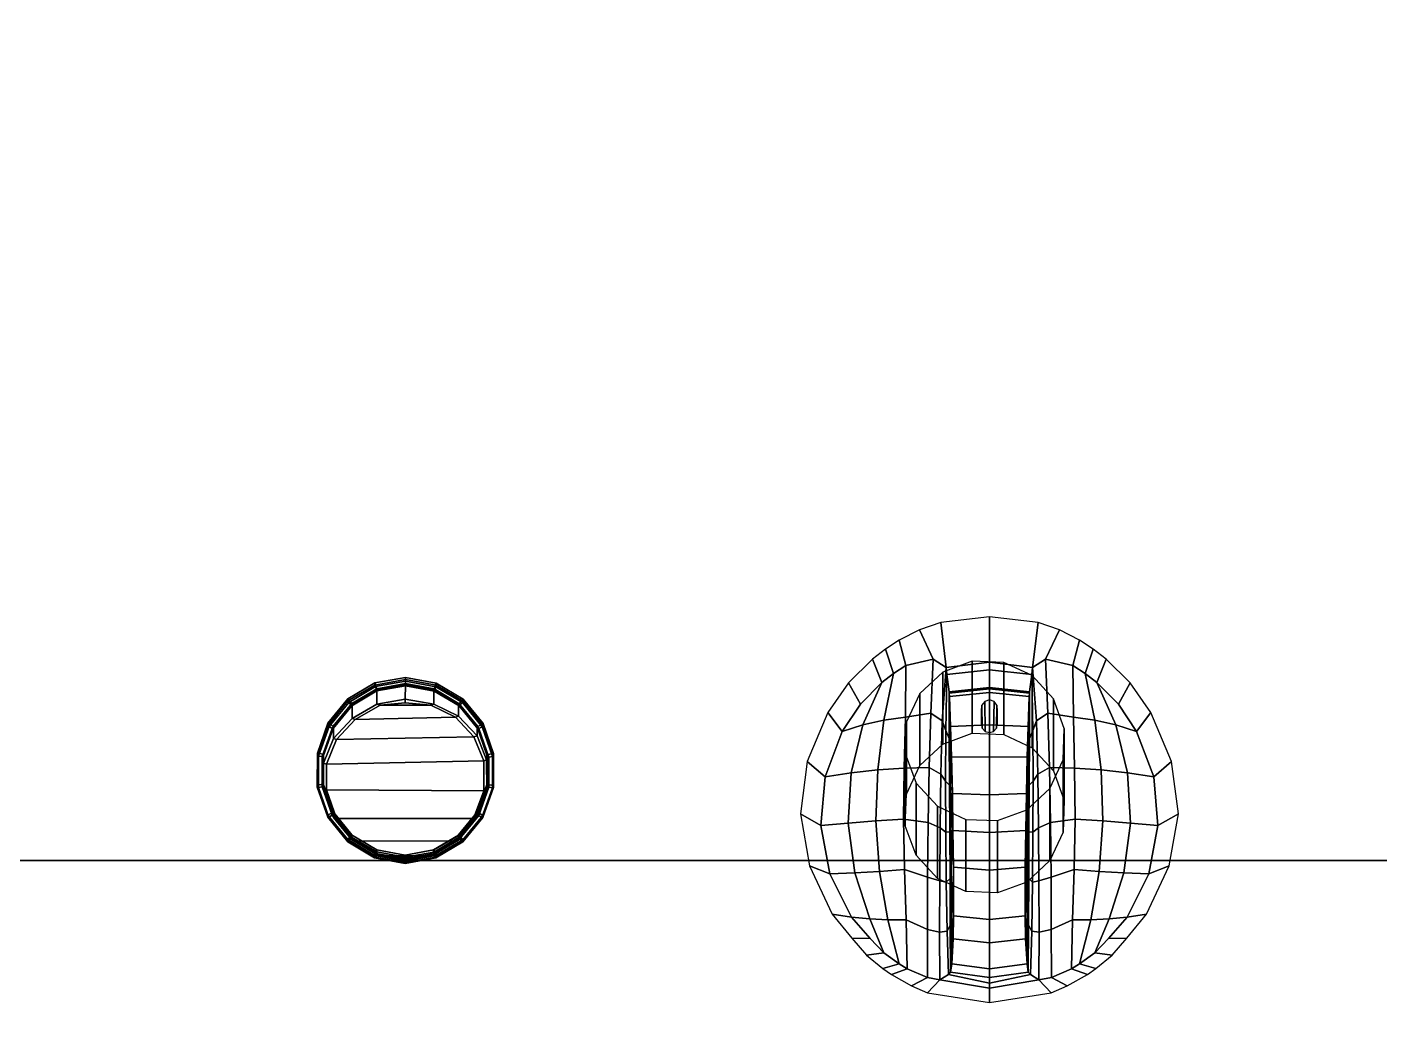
# Model space of a CAD drawing. Extents: x 126968 to 132038, y -1805 to 3860.
# Drawn here: x 127737.3 to 127750.63, y -166.05 to -156.27 of the extents above; entities that cross this region are included whole.
import ezdxf

# ---------------------------------------------------------------- set-up
doc = ezdxf.new("R2010")
doc.units = 0
doc.header["$MEASUREMENT"] = 0
doc.layers.get('0').update_dxf_attribs({"linetype": 'CONTINUOUS'})

msp = doc.modelspace()

# ---------------------------------------------------------------- meshes
mesh = msp.add_polyface()
corners = [(127760, -167.68, 1.328), (127760.828, -167.611, 1.345), (127761.67, -167.389, 1.402), (127762.457, -167.006, 1.499), (127763.119, -166.482, 1.632), (127763.602, -165.858, 1.79), (127763.883, -165.192, 1.959), (127763.971, -164.537, 2.125), (127760, -167.68, 0.53), (127760.828, -167.611, 0.548), (127761.67, -167.389, 0.604), (127762.457, -167.006, 0.701), (127763.119, -166.482, 0.834), (127763.602, -165.858, 0.992), (127763.883, -165.192, 1.162), (127763.971, -164.537, 1.328), (127763.971, -108.495, 3.621), (127763.883, -107.84, 3.621), (127763.602, -107.173, 3.621), (127763.119, -106.55, 3.621), (127762.457, -106.026, 3.621), (127761.67, -105.643, 3.621), (127760.828, -105.421, 3.621), (127760, -105.352, 3.621), (127763.971, -108.495, 2.823), (127763.883, -107.84, 2.823), (127763.602, -107.173, 2.823), (127763.119, -106.55, 2.823), (127762.457, -106.026, 2.823), (127761.67, -105.643, 2.823), (127760.828, -105.421, 2.823), (127760, -105.352, 2.823), (127695.41, -105.352, 3.621), (127694.582, -105.421, 3.621), (127693.74, -105.643, 3.621), (127692.953, -106.026, 3.621), (127692.291, -106.55, 3.621), (127691.808, -107.173, 3.621), (127691.527, -107.84, 3.621), (127691.44, -108.495, 3.621), (127695.41, -105.352, 2.823), (127694.582, -105.421, 2.823), (127693.74, -105.643, 2.823), (127692.953, -106.026, 2.823), (127692.291, -106.55, 2.823), (127691.808, -107.173, 2.823), (127691.527, -107.84, 2.823), (127691.44, -108.495, 2.823), (127691.44, -164.537, 1.328), (127691.527, -165.192, 1.162), (127691.808, -165.858, 0.992), (127692.291, -166.482, 0.834), (127692.953, -167.006, 0.701), (127693.74, -167.389, 0.604), (127694.582, -167.611, 0.548), (127695.41, -167.68, 0.53), (127691.44, -164.537, 2.125), (127691.527, -165.192, 1.959), (127691.808, -165.858, 1.79), (127692.291, -166.482, 1.632), (127692.953, -167.006, 1.499), (127693.74, -167.389, 1.402), (127694.582, -167.611, 1.345), (127695.41, -167.68, 1.328), (127763.971, -164.537, 2.125), (127763.971, -159.421, 2.859), (127763.971, -152.615, 3.399), (127763.971, -144.12, 3.745), (127763.971, -133.935, 3.898), (127763.971, -122.06, 3.856), (127763.971, -108.495, 3.621), (127763.971, -164.537, 1.328), (127763.971, -159.421, 2.062), (127763.971, -152.615, 2.602), (127763.971, -144.12, 2.948), (127763.971, -133.935, 3.1), (127763.971, -122.06, 3.059), (127763.971, -108.495, 2.823), (127691.44, -164.537, 2.125), (127691.44, -159.421, 2.859), (127691.44, -152.615, 3.399), (127691.44, -144.12, 3.745), (127691.44, -133.935, 3.898), (127691.44, -122.06, 3.856), (127691.44, -108.495, 3.621), (127691.44, -164.537, 1.328), (127691.44, -159.421, 2.062), (127691.44, -152.615, 2.602), (127691.44, -144.12, 2.948), (127691.44, -133.935, 3.1), (127691.44, -122.06, 3.059), (127691.44, -108.495, 2.823), (127695.41, -167.68, 1.328), (127760, -167.68, 1.328), (127695.41, -167.68, 0.53), (127760, -167.68, 0.53), (127760, -105.352, 3.621), (127695.41, -105.352, 3.621), (127760, -105.352, 2.823), (127695.41, -105.352, 2.823)]
mesh.append_faces([[corners[k] for k in face] for face in [(0, 8, 9, 1), (1, 9, 10, 2), (2, 10, 11, 3), (3, 11, 12, 4), (4, 12, 13, 5), (5, 13, 14, 6), (6, 14, 15, 7), (16, 24, 25, 17), (17, 25, 26, 18), (18, 26, 27, 19), (19, 27, 28, 20), (20, 28, 29, 21), (21, 29, 30, 22), (22, 30, 31, 23), (32, 40, 41, 33), (33, 41, 42, 34), (34, 42, 43, 35), (35, 43, 44, 36), (36, 44, 45, 37), (37, 45, 46, 38), (38, 46, 47, 39), (48, 49, 57, 56), (49, 50, 58, 57), (50, 51, 59, 58), (51, 52, 60, 59), (52, 53, 61, 60), (53, 54, 62, 61), (54, 55, 63, 62), (64, 71, 72, 65), (65, 72, 73, 66), (66, 73, 74, 67), (67, 74, 75, 68), (68, 75, 76, 69), (69, 76, 77, 70), (78, 79, 86, 85), (79, 80, 87, 86), (80, 81, 88, 87), (81, 82, 89, 88), (82, 83, 90, 89), (83, 84, 91, 90), (92, 94, 95, 93), (96, 98, 99, 97)]])
mesh = msp.add_polyface()
corners = [(127760, -167.67, 1.328), (127760.826, -167.601, 1.345), (127761.665, -167.379, 1.402), (127762.449, -166.998, 1.499), (127763.109, -166.475, 1.632), (127763.591, -165.854, 1.79), (127763.871, -165.19, 1.959), (127763.958, -164.537, 2.125), (127760, -167.67, 0.53), (127760.826, -167.601, 0.548), (127761.665, -167.379, 0.604), (127762.449, -166.998, 0.701), (127763.109, -166.475, 0.834), (127763.591, -165.854, 0.992), (127763.871, -165.19, 1.162), (127763.958, -164.537, 1.328), (127763.958, -108.495, 3.621), (127763.871, -107.842, 3.621), (127763.591, -107.178, 3.621), (127763.109, -106.556, 3.621), (127762.449, -106.034, 3.621), (127761.665, -105.652, 3.621), (127760.826, -105.431, 3.621), (127760, -105.362, 3.621), (127763.958, -108.495, 2.823), (127763.871, -107.842, 2.823), (127763.591, -107.178, 2.823), (127763.109, -106.556, 2.823), (127762.449, -106.034, 2.823), (127761.665, -105.652, 2.823), (127760.826, -105.431, 2.823), (127760, -105.362, 2.823), (127695.41, -105.362, 3.621), (127694.585, -105.431, 3.621), (127693.746, -105.652, 3.621), (127692.961, -106.034, 3.621), (127692.301, -106.556, 3.621), (127691.819, -107.178, 3.621), (127691.539, -107.842, 3.621), (127691.452, -108.495, 3.621), (127695.41, -105.362, 2.823), (127694.585, -105.431, 2.823), (127693.746, -105.652, 2.823), (127692.961, -106.034, 2.823), (127692.301, -106.556, 2.823), (127691.819, -107.178, 2.823), (127691.539, -107.842, 2.823), (127691.452, -108.495, 2.823), (127691.452, -164.537, 1.328), (127691.539, -165.19, 1.162), (127691.819, -165.854, 0.992), (127692.301, -166.475, 0.834), (127692.961, -166.998, 0.701), (127693.746, -167.379, 0.604), (127694.585, -167.601, 0.548), (127695.41, -167.67, 0.53), (127691.452, -164.537, 2.125), (127691.539, -165.19, 1.959), (127691.819, -165.854, 1.79), (127692.301, -166.475, 1.632), (127692.961, -166.998, 1.499), (127693.746, -167.379, 1.402), (127694.585, -167.601, 1.345), (127695.41, -167.67, 1.328), (127763.958, -164.537, 2.125), (127763.958, -159.421, 2.859), (127763.958, -152.615, 3.399), (127763.958, -144.12, 3.745), (127763.958, -133.935, 3.898), (127763.958, -122.06, 3.856), (127763.958, -108.495, 3.621), (127763.958, -164.537, 1.328), (127763.958, -159.421, 2.062), (127763.958, -152.615, 2.602), (127763.958, -144.12, 2.948), (127763.958, -133.935, 3.1), (127763.958, -122.06, 3.059), (127763.958, -108.495, 2.823), (127691.452, -164.537, 2.125), (127691.452, -159.421, 2.859), (127691.452, -152.615, 3.399), (127691.452, -144.12, 3.745), (127691.452, -133.935, 3.898), (127691.452, -122.06, 3.856), (127691.452, -108.495, 3.621), (127691.452, -164.537, 1.328), (127691.452, -159.421, 2.062), (127691.452, -152.615, 2.602), (127691.452, -144.12, 2.948), (127691.452, -133.935, 3.1), (127691.452, -122.06, 3.059), (127691.452, -108.495, 2.823), (127695.41, -167.67, 1.328), (127760, -167.67, 1.328), (127695.41, -167.67, 0.53), (127760, -167.67, 0.53), (127760, -105.362, 3.621), (127695.41, -105.362, 3.621), (127760, -105.362, 2.823), (127695.41, -105.362, 2.823)]
mesh.append_faces([[corners[k] for k in face] for face in [(0, 8, 9, 1), (1, 9, 10, 2), (2, 10, 11, 3), (3, 11, 12, 4), (4, 12, 13, 5), (5, 13, 14, 6), (6, 14, 15, 7), (16, 24, 25, 17), (17, 25, 26, 18), (18, 26, 27, 19), (19, 27, 28, 20), (20, 28, 29, 21), (21, 29, 30, 22), (22, 30, 31, 23), (32, 40, 41, 33), (33, 41, 42, 34), (34, 42, 43, 35), (35, 43, 44, 36), (36, 44, 45, 37), (37, 45, 46, 38), (38, 46, 47, 39), (48, 49, 57, 56), (49, 50, 58, 57), (50, 51, 59, 58), (51, 52, 60, 59), (52, 53, 61, 60), (53, 54, 62, 61), (54, 55, 63, 62), (64, 71, 72, 65), (65, 72, 73, 66), (66, 73, 74, 67), (67, 74, 75, 68), (68, 75, 76, 69), (69, 76, 77, 70), (78, 79, 86, 85), (79, 80, 87, 86), (80, 81, 88, 87), (81, 82, 89, 88), (82, 83, 90, 89), (83, 84, 91, 90), (92, 94, 95, 93), (96, 98, 99, 97)]])
mesh = msp.add_polyface()
corners = [(127746.862, -164.804, -1.143), (127746.552, -164.792, -1.138), (127747.152, -164.697, -1.103), (127746.271, -164.661, -1.09), (127747.38, -164.486, -1.024), (127746.061, -164.433, -1.004), (127747.51, -164.204, -0.918), (127745.954, -164.142, -0.895), (127746.862, -164.092, -2.976), (127746.552, -164.08, -2.972), (127747.152, -163.985, -2.936), (127747.522, -163.894, -0.802), (127746.271, -163.949, -2.923), (127745.966, -163.831, -0.779), (127747.38, -163.774, -2.857), (127746.061, -163.721, -2.838), (127747.415, -163.602, -0.693), (127746.096, -163.549, -0.673), (127747.51, -163.492, -2.752), (127747.205, -163.374, -0.607), (127745.954, -163.43, -2.728), (127746.324, -163.339, -0.594), (127746.924, -163.244, -0.559), (127746.614, -163.231, -0.554), (127747.522, -163.182, -2.636), (127745.966, -163.119, -2.612), (127747.415, -162.89, -2.526), (127746.096, -162.837, -2.507), (127747.205, -162.662, -2.441), (127746.324, -162.627, -2.428), (127746.924, -162.532, -2.392), (127746.614, -162.519, -2.387), (127745.817, -165.608, -1.581), (127745.972, -165.553, -0.934), (127745.893, -165.504, -0.921), (127745.732, -165.549, -1.562), (127745.76, -162.4, -0.547), (127745.837, -162.64, -0.171), (127745.959, -162.561, -0.15), (127745.895, -162.313, -0.519), (127745.632, -162.5, -0.579), (127745.723, -162.73, -0.194), (127745.837, -162.64, -0.171), (127745.76, -162.4, -0.547), (127745.632, -162.5, -0.579), (127745.395, -162.734, -0.657), (127745.511, -162.942, -0.25), (127745.723, -162.73, -0.194), (127744.986, -163.509, -0.904), (127745.163, -163.661, -0.438), (127745.333, -163.212, -0.321), (127745.192, -163.026, -0.749), (127744.92, -164.025, -1.07), (127745.122, -164.141, -0.564), (127745.163, -163.661, -0.438), (127744.986, -163.509, -0.904), (127745.009, -164.538, -1.236), (127745.211, -164.615, -0.688), (127745.122, -164.141, -0.564), (127744.92, -164.025, -1.07), (127745.234, -165.014, -1.389), (127745.424, -165.044, -0.801), (127745.211, -164.615, -0.688), (127745.009, -164.538, -1.236), (127745.424, -165.044, -0.801), (127745.234, -165.014, -1.389), (127745.427, -165.25, -1.468), (127745.607, -165.254, -0.861), (127745.744, -165.394, -0.892), (127745.573, -165.418, -1.519), (127745.732, -165.549, -1.562), (127745.893, -165.504, -0.921), (127746.173, -165.788, -1.639), (127746.296, -165.662, -0.794), (127746.172, -165.639, -0.903), (127746.015, -165.722, -1.617), (127746.015, -165.722, -1.617), (127746.172, -165.639, -0.903), (127745.972, -165.553, -0.934), (127745.817, -165.608, -1.581), (127746.783, -162.531, 0.185), (127746.357, -162.581, 0.157), (127746.365, -162.651, 0.256), (127746.783, -162.605, 0.289), (127746.783, -162.531, 0.185), (127746.783, -162.084, -0.446), (127746.303, -162.138, -0.463), (127746.357, -162.581, 0.157), (127746.783, -162.778, 0.534), (127746.783, -162.605, 0.289), (127746.365, -162.651, 0.256), (127746.386, -162.822, 0.496), (127746.399, -165.585, -0.207), (127746.379, -165.608, -0.547), (127746.783, -165.695, -0.545), (127746.783, -165.638, -0.204), (127745.895, -162.313, -0.519), (127745.959, -162.561, -0.15), (127746.23, -162.5, -0.027), (127746.093, -162.212, -0.487), (127746.357, -162.581, 0.157), (127746.303, -162.138, -0.463), (127746.093, -162.212, -0.487), (127746.23, -162.5, -0.027), (127746.174, -165.166, -0.672), (127745.962, -165.069, -0.755), (127745.972, -165.553, -0.934), (127746.172, -165.639, -0.903), (127746.293, -165.19, -0.53), (127746.174, -165.166, -0.672), (127746.172, -165.639, -0.903), (127746.296, -165.662, -0.794), (127746.366, -165.182, -0.326), (127746.293, -165.19, -0.53), (127746.296, -165.662, -0.794), (127746.379, -165.608, -0.547), (127746.174, -165.166, -0.672), (127746.174, -164.649, -0.496), (127745.946, -164.575, -0.607), (127745.962, -165.069, -0.755), (127746.294, -164.685, -0.337), (127746.174, -164.649, -0.496), (127746.174, -165.166, -0.672), (127746.293, -165.19, -0.53), (127746.366, -165.182, -0.326), (127746.358, -164.699, -0.157), (127746.294, -164.685, -0.337), (127746.293, -165.19, -0.53), (127746.179, -164.111, -0.352), (127745.937, -164.076, -0.473), (127745.946, -164.575, -0.607), (127746.174, -164.649, -0.496), (127746.298, -164.162, -0.188), (127746.179, -164.111, -0.352), (127746.174, -164.649, -0.496), (127746.294, -164.685, -0.337), (127746.358, -164.699, -0.157), (127746.353, -164.204, -0.02), (127746.298, -164.162, -0.188), (127746.294, -164.685, -0.337), (127746.179, -164.111, -0.352), (127746.19, -163.569, -0.224), (127745.944, -163.575, -0.347), (127745.937, -164.076, -0.473), (127746.304, -163.634, -0.062), (127746.19, -163.569, -0.224), (127746.179, -164.111, -0.352), (127746.298, -164.162, -0.188), (127746.35, -163.704, 0.101), (127746.304, -163.634, -0.062), (127746.298, -164.162, -0.188), (127746.353, -164.204, -0.02), (127746.207, -163.032, -0.116), (127745.955, -163.072, -0.237), (127745.944, -163.575, -0.347), (127746.19, -163.569, -0.224), (127746.318, -163.108, 0.047), (127746.207, -163.032, -0.116), (127746.19, -163.569, -0.224), (127746.304, -163.634, -0.062), (127746.354, -163.202, 0.213), (127746.318, -163.108, 0.047), (127746.304, -163.634, -0.062), (127746.35, -163.704, 0.101), (127746.23, -162.5, -0.027), (127745.959, -162.561, -0.15), (127745.955, -163.072, -0.237), (127746.207, -163.032, -0.116), (127746.357, -162.581, 0.157), (127746.23, -162.5, -0.027), (127746.207, -163.032, -0.116), (127746.318, -163.108, 0.047), (127746.365, -162.651, 0.256), (127746.357, -162.581, 0.157), (127746.318, -163.108, 0.047), (127746.354, -163.202, 0.213), (127746.412, -165.505, 0.039), (127746.426, -165.256, 0.343), (127746.411, -165.035, 0.18), (127746.431, -165.03, 0.472), (127746.407, -164.607, 0.244), (127746.411, -165.035, 0.18), (127746.426, -165.256, 0.343), (127746.393, -163.302, 0.44), (127746.418, -163.826, 0.631), (127746.41, -163.463, 0.609), (127746.4, -163.165, 0.573), (127746.387, -162.835, 0.51), (127746.393, -163.302, 0.44), (127746.4, -163.165, 0.573), (127746.39, -162.869, 0.526), (127746.407, -164.607, 0.244), (127746.431, -165.03, 0.472), (127746.429, -164.551, 0.582), (127746.402, -164.159, 0.311), (127746.402, -164.159, 0.311), (127746.429, -164.551, 0.582), (127746.424, -164.19, 0.622), (127746.397, -163.731, 0.375), (127746.397, -163.731, 0.375), (127746.424, -164.19, 0.622), (127746.418, -163.826, 0.631), (127746.393, -163.302, 0.44), (127746.411, -165.035, 0.18), (127746.407, -164.607, 0.244), (127746.395, -164.664, 0.027), (127746.397, -165.124, -0.09), (127746.393, -163.302, 0.44), (127746.388, -163.282, 0.379), (127746.39, -163.743, 0.262), (127746.397, -163.731, 0.375), (127746.388, -163.282, 0.379), (127746.393, -163.302, 0.44), (127746.387, -162.835, 0.51), (127746.386, -162.822, 0.496), (127746.393, -164.203, 0.144), (127746.395, -164.664, 0.027), (127746.407, -164.607, 0.244), (127746.402, -164.159, 0.311), (127746.402, -164.159, 0.311), (127746.397, -163.731, 0.375), (127746.39, -163.743, 0.262), (127746.393, -164.203, 0.144), (127746.399, -165.585, -0.207), (127746.412, -165.505, 0.039), (127746.411, -165.035, 0.18), (127746.397, -165.124, -0.09), (127746.365, -162.651, 0.256), (127746.354, -163.202, 0.213), (127746.388, -163.282, 0.379), (127746.386, -162.822, 0.496), (127746.354, -163.202, 0.213), (127746.35, -163.704, 0.101), (127746.39, -163.743, 0.262), (127746.388, -163.282, 0.379), (127746.353, -164.204, -0.02), (127746.358, -164.699, -0.157), (127746.395, -164.664, 0.027), (127746.393, -164.203, 0.144), (127746.353, -164.204, -0.02), (127746.393, -164.203, 0.144), (127746.39, -163.743, 0.262), (127746.35, -163.704, 0.101), (127746.358, -164.699, -0.157), (127746.366, -165.182, -0.326), (127746.397, -165.124, -0.09), (127746.395, -164.664, 0.027), (127746.366, -165.182, -0.326), (127746.379, -165.608, -0.547), (127746.399, -165.585, -0.207), (127746.397, -165.124, -0.09), (127745.893, -165.504, -0.921), (127745.783, -165.069, -0.771), (127745.603, -165.061, -0.786), (127745.744, -165.394, -0.892), (127745.972, -165.553, -0.934), (127745.962, -165.069, -0.755), (127745.783, -165.069, -0.771), (127745.893, -165.504, -0.921), (127745.603, -165.061, -0.786), (127745.456, -164.607, -0.66), (127745.211, -164.615, -0.688), (127745.424, -165.044, -0.801), (127745.783, -165.069, -0.771), (127745.701, -164.593, -0.633), (127745.456, -164.607, -0.66), (127745.603, -165.061, -0.786), (127745.962, -165.069, -0.755), (127745.946, -164.575, -0.607), (127745.701, -164.593, -0.633), (127745.783, -165.069, -0.771), (127745.456, -164.607, -0.66), (127745.392, -164.116, -0.53), (127745.122, -164.141, -0.564), (127745.211, -164.615, -0.688), (127745.701, -164.593, -0.633), (127745.665, -164.094, -0.5), (127745.392, -164.116, -0.53), (127745.456, -164.607, -0.66), (127745.946, -164.575, -0.607), (127745.937, -164.076, -0.473), (127745.665, -164.094, -0.5), (127745.701, -164.593, -0.633), (127745.392, -164.116, -0.53), (127745.421, -163.62, -0.402), (127745.163, -163.661, -0.438), (127745.122, -164.141, -0.564), (127745.665, -164.094, -0.5), (127745.682, -163.591, -0.371), (127745.421, -163.62, -0.402), (127745.392, -164.116, -0.53), (127745.937, -164.076, -0.473), (127745.944, -163.575, -0.347), (127745.682, -163.591, -0.371), (127745.665, -164.094, -0.5), (127745.421, -163.62, -0.402), (127745.536, -163.149, -0.287), (127745.333, -163.212, -0.321), (127745.163, -163.661, -0.438), (127745.682, -163.591, -0.371), (127745.744, -163.102, -0.259), (127745.536, -163.149, -0.287), (127745.421, -163.62, -0.402), (127745.944, -163.575, -0.347), (127745.955, -163.072, -0.237), (127745.744, -163.102, -0.259), (127745.682, -163.591, -0.371), (127745.536, -163.149, -0.287), (127745.723, -162.73, -0.194), (127745.511, -162.942, -0.25), (127745.333, -163.212, -0.321), (127745.744, -163.102, -0.259), (127745.837, -162.64, -0.171), (127745.723, -162.73, -0.194), (127745.536, -163.149, -0.287), (127745.955, -163.072, -0.237), (127745.959, -162.561, -0.15), (127745.837, -162.64, -0.171), (127745.744, -163.102, -0.259), (127746.783, -163.146, 0.613), (127746.4, -163.165, 0.573), (127746.41, -163.463, 0.609), (127746.783, -163.465, 0.651), (127746.39, -162.869, 0.526), (127746.4, -163.165, 0.573), (127746.783, -163.146, 0.613), (127746.783, -162.828, 0.565), (127746.783, -162.778, 0.534), (127746.386, -162.822, 0.496), (127746.387, -162.835, 0.51), (127746.783, -162.792, 0.548), (127746.424, -164.19, 0.622), (127746.429, -164.551, 0.582), (127746.783, -164.58, 0.613), (127746.783, -164.21, 0.657), (127746.424, -164.19, 0.622), (127746.783, -164.21, 0.657), (127746.783, -163.837, 0.669), (127746.418, -163.826, 0.631), (127746.41, -163.463, 0.609), (127746.418, -163.826, 0.631), (127746.783, -163.837, 0.669), (127746.783, -163.465, 0.651), (127746.783, -164.58, 0.613), (127746.429, -164.551, 0.582), (127746.431, -165.03, 0.472), (127746.783, -165.068, 0.498), (127746.783, -165.638, -0.204), (127746.783, -165.553, 0.048), (127746.412, -165.505, 0.039), (127746.399, -165.585, -0.207), (127746.783, -165.068, 0.498), (127746.431, -165.03, 0.472), (127746.426, -165.256, 0.343), (127746.783, -165.298, 0.361), (127746.783, -165.553, 0.048), (127746.783, -165.298, 0.361), (127746.426, -165.256, 0.343), (127746.412, -165.505, 0.039), (127746.783, -162.792, 0.548), (127746.387, -162.835, 0.51), (127746.39, -162.869, 0.526), (127746.783, -162.828, 0.565), (127746.296, -165.662, -0.794), (127746.783, -165.743, -0.83), (127746.783, -165.695, -0.545), (127746.379, -165.608, -0.547), (127746.296, -165.662, -0.794), (127746.173, -165.788, -1.639), (127746.783, -165.885, -1.67), (127746.783, -165.743, -0.83), (127745.603, -165.061, -0.786), (127745.424, -165.044, -0.801), (127745.607, -165.254, -0.861), (127745.744, -165.394, -0.892), (127745.395, -162.734, -0.657), (127745.192, -163.026, -0.749), (127745.333, -163.212, -0.321), (127745.511, -162.942, -0.25), (127745.427, -165.25, -1.468), (127745.573, -165.418, -1.519), (127745.744, -165.394, -0.892), (127745.607, -165.254, -0.861), (127747.749, -165.608, -1.581), (127747.834, -165.549, -1.562), (127747.673, -165.504, -0.921), (127747.594, -165.553, -0.934), (127747.806, -162.4, -0.547), (127747.671, -162.313, -0.519), (127747.607, -162.561, -0.15), (127747.729, -162.64, -0.171), (127747.934, -162.5, -0.579), (127747.806, -162.4, -0.547), (127747.729, -162.64, -0.171), (127747.843, -162.73, -0.194), (127747.934, -162.5, -0.579), (127747.843, -162.73, -0.194), (127748.055, -162.942, -0.25), (127748.171, -162.734, -0.657), (127748.58, -163.509, -0.904), (127748.374, -163.026, -0.749), (127748.233, -163.212, -0.321), (127748.403, -163.661, -0.438), (127748.646, -164.025, -1.07), (127748.58, -163.509, -0.904), (127748.403, -163.661, -0.438), (127748.444, -164.141, -0.564), (127748.557, -164.538, -1.236), (127748.646, -164.025, -1.07), (127748.444, -164.141, -0.564), (127748.355, -164.615, -0.688), (127748.332, -165.014, -1.389), (127748.557, -164.538, -1.236), (127748.355, -164.615, -0.688), (127748.142, -165.044, -0.801), (127748.142, -165.044, -0.801), (127747.959, -165.254, -0.861), (127748.139, -165.25, -1.468), (127748.332, -165.014, -1.389), (127747.822, -165.394, -0.892), (127747.673, -165.504, -0.921), (127747.834, -165.549, -1.562), (127747.993, -165.418, -1.519), (127747.393, -165.788, -1.639), (127747.551, -165.722, -1.617), (127747.394, -165.639, -0.903), (127747.27, -165.662, -0.794), (127747.551, -165.722, -1.617), (127747.749, -165.608, -1.581), (127747.594, -165.553, -0.934), (127747.394, -165.639, -0.903), (127746.783, -162.531, 0.185), (127746.783, -162.605, 0.289), (127747.201, -162.651, 0.256), (127747.209, -162.581, 0.157), (127746.783, -162.531, 0.185), (127747.209, -162.581, 0.157), (127747.263, -162.138, -0.463), (127746.783, -162.084, -0.446), (127746.783, -162.778, 0.534), (127747.18, -162.822, 0.496), (127747.201, -162.651, 0.256), (127746.783, -162.605, 0.289), (127747.167, -165.585, -0.207), (127746.783, -165.638, -0.204), (127746.783, -165.695, -0.545), (127747.187, -165.608, -0.547), (127747.671, -162.313, -0.519), (127747.473, -162.212, -0.487), (127747.336, -162.5, -0.027), (127747.607, -162.561, -0.15), (127747.209, -162.581, 0.157), (127747.336, -162.5, -0.027), (127747.473, -162.212, -0.487), (127747.263, -162.138, -0.463), (127747.392, -165.166, -0.672), (127747.394, -165.639, -0.903), (127747.594, -165.553, -0.934), (127747.604, -165.069, -0.755), (127747.273, -165.19, -0.53), (127747.27, -165.662, -0.794), (127747.394, -165.639, -0.903), (127747.392, -165.166, -0.672), (127747.2, -165.182, -0.326), (127747.187, -165.608, -0.547), (127747.27, -165.662, -0.794), (127747.273, -165.19, -0.53), (127747.392, -165.166, -0.672), (127747.604, -165.069, -0.755), (127747.62, -164.575, -0.607), (127747.392, -164.649, -0.496), (127747.272, -164.685, -0.337), (127747.273, -165.19, -0.53), (127747.392, -165.166, -0.672), (127747.392, -164.649, -0.496), (127747.2, -165.182, -0.326), (127747.273, -165.19, -0.53), (127747.272, -164.685, -0.337), (127747.208, -164.699, -0.157), (127747.387, -164.111, -0.352), (127747.392, -164.649, -0.496), (127747.62, -164.575, -0.607), (127747.629, -164.076, -0.473), (127747.268, -164.162, -0.188), (127747.272, -164.685, -0.337), (127747.392, -164.649, -0.496), (127747.387, -164.111, -0.352), (127747.208, -164.699, -0.157), (127747.272, -164.685, -0.337), (127747.268, -164.162, -0.188), (127747.213, -164.204, -0.02), (127747.387, -164.111, -0.352), (127747.629, -164.076, -0.473), (127747.622, -163.575, -0.347), (127747.376, -163.569, -0.224), (127747.262, -163.634, -0.062), (127747.268, -164.162, -0.188), (127747.387, -164.111, -0.352), (127747.376, -163.569, -0.224), (127747.216, -163.704, 0.101), (127747.213, -164.204, -0.02), (127747.268, -164.162, -0.188), (127747.262, -163.634, -0.062), (127747.359, -163.032, -0.116), (127747.376, -163.569, -0.224), (127747.622, -163.575, -0.347), (127747.611, -163.072, -0.237), (127747.248, -163.108, 0.047), (127747.262, -163.634, -0.062), (127747.376, -163.569, -0.224), (127747.359, -163.032, -0.116), (127747.212, -163.202, 0.213), (127747.216, -163.704, 0.101), (127747.262, -163.634, -0.062), (127747.248, -163.108, 0.047), (127747.336, -162.5, -0.027), (127747.359, -163.032, -0.116), (127747.611, -163.072, -0.237), (127747.607, -162.561, -0.15), (127747.209, -162.581, 0.157), (127747.248, -163.108, 0.047), (127747.359, -163.032, -0.116), (127747.336, -162.5, -0.027), (127747.201, -162.651, 0.256), (127747.212, -163.202, 0.213), (127747.248, -163.108, 0.047), (127747.209, -162.581, 0.157), (127747.154, -165.505, 0.039), (127747.155, -165.035, 0.18), (127747.14, -165.256, 0.343), (127747.135, -165.03, 0.472), (127747.14, -165.256, 0.343), (127747.155, -165.035, 0.18), (127747.159, -164.607, 0.244), (127747.173, -163.302, 0.44), (127747.166, -163.165, 0.573), (127747.156, -163.463, 0.609), (127747.148, -163.826, 0.631), (127747.179, -162.835, 0.51), (127747.176, -162.869, 0.526), (127747.166, -163.165, 0.573), (127747.173, -163.302, 0.44), (127747.159, -164.607, 0.244), (127747.164, -164.159, 0.311), (127747.137, -164.551, 0.582), (127747.135, -165.03, 0.472), (127747.164, -164.159, 0.311), (127747.169, -163.731, 0.375), (127747.142, -164.19, 0.622), (127747.137, -164.551, 0.582), (127747.169, -163.731, 0.375), (127747.173, -163.302, 0.44), (127747.148, -163.826, 0.631), (127747.142, -164.19, 0.622), (127747.155, -165.035, 0.18), (127747.169, -165.124, -0.09), (127747.171, -164.664, 0.027), (127747.159, -164.607, 0.244), (127747.173, -163.302, 0.44), (127747.169, -163.731, 0.375), (127747.176, -163.743, 0.262), (127747.178, -163.282, 0.379), (127747.178, -163.282, 0.379), (127747.18, -162.822, 0.496), (127747.179, -162.835, 0.51), (127747.173, -163.302, 0.44), (127747.173, -164.203, 0.144), (127747.164, -164.159, 0.311), (127747.159, -164.607, 0.244), (127747.171, -164.664, 0.027), (127747.164, -164.159, 0.311), (127747.173, -164.203, 0.144), (127747.176, -163.743, 0.262), (127747.169, -163.731, 0.375), (127747.167, -165.585, -0.207), (127747.169, -165.124, -0.09), (127747.155, -165.035, 0.18), (127747.154, -165.505, 0.039), (127747.201, -162.651, 0.256), (127747.18, -162.822, 0.496), (127747.178, -163.282, 0.379), (127747.212, -163.202, 0.213), (127747.212, -163.202, 0.213), (127747.178, -163.282, 0.379), (127747.176, -163.743, 0.262), (127747.216, -163.704, 0.101), (127747.213, -164.204, -0.02), (127747.173, -164.203, 0.144), (127747.171, -164.664, 0.027), (127747.208, -164.699, -0.157), (127747.213, -164.204, -0.02), (127747.216, -163.704, 0.101), (127747.176, -163.743, 0.262), (127747.173, -164.203, 0.144), (127747.208, -164.699, -0.157), (127747.171, -164.664, 0.027), (127747.169, -165.124, -0.09), (127747.2, -165.182, -0.326), (127747.2, -165.182, -0.326), (127747.169, -165.124, -0.09), (127747.167, -165.585, -0.207), (127747.187, -165.608, -0.547), (127747.673, -165.504, -0.921), (127747.822, -165.394, -0.892), (127747.963, -165.061, -0.786), (127747.783, -165.069, -0.771), (127747.594, -165.553, -0.934), (127747.673, -165.504, -0.921), (127747.783, -165.069, -0.771), (127747.604, -165.069, -0.755), (127747.963, -165.061, -0.786), (127748.142, -165.044, -0.801), (127748.355, -164.615, -0.688), (127748.11, -164.607, -0.66), (127747.783, -165.069, -0.771), (127747.963, -165.061, -0.786), (127748.11, -164.607, -0.66), (127747.865, -164.593, -0.633), (127747.604, -165.069, -0.755), (127747.783, -165.069, -0.771), (127747.865, -164.593, -0.633), (127747.62, -164.575, -0.607), (127748.11, -164.607, -0.66), (127748.355, -164.615, -0.688), (127748.444, -164.141, -0.564), (127748.174, -164.116, -0.53), (127747.865, -164.593, -0.633), (127748.11, -164.607, -0.66), (127748.174, -164.116, -0.53), (127747.901, -164.094, -0.5), (127747.62, -164.575, -0.607), (127747.865, -164.593, -0.633), (127747.901, -164.094, -0.5), (127747.629, -164.076, -0.473), (127748.174, -164.116, -0.53), (127748.444, -164.141, -0.564), (127748.403, -163.661, -0.438), (127748.145, -163.62, -0.402), (127747.901, -164.094, -0.5), (127748.174, -164.116, -0.53), (127748.145, -163.62, -0.402), (127747.884, -163.591, -0.371), (127747.629, -164.076, -0.473), (127747.901, -164.094, -0.5), (127747.884, -163.591, -0.371), (127747.622, -163.575, -0.347), (127748.145, -163.62, -0.402), (127748.403, -163.661, -0.438), (127748.233, -163.212, -0.321), (127748.03, -163.149, -0.287), (127747.884, -163.591, -0.371), (127748.145, -163.62, -0.402), (127748.03, -163.149, -0.287), (127747.822, -163.102, -0.259), (127747.622, -163.575, -0.347), (127747.884, -163.591, -0.371), (127747.822, -163.102, -0.259), (127747.611, -163.072, -0.237), (127748.03, -163.149, -0.287), (127748.233, -163.212, -0.321), (127748.055, -162.942, -0.25), (127747.843, -162.73, -0.194), (127747.822, -163.102, -0.259), (127748.03, -163.149, -0.287), (127747.843, -162.73, -0.194), (127747.729, -162.64, -0.171), (127747.611, -163.072, -0.237), (127747.822, -163.102, -0.259), (127747.729, -162.64, -0.171), (127747.607, -162.561, -0.15), (127746.783, -163.146, 0.613), (127746.783, -163.465, 0.651), (127747.156, -163.463, 0.609), (127747.166, -163.165, 0.573), (127747.176, -162.869, 0.526), (127746.783, -162.828, 0.565), (127746.783, -163.146, 0.613), (127747.166, -163.165, 0.573), (127746.783, -162.778, 0.534), (127746.783, -162.792, 0.548), (127747.179, -162.835, 0.51), (127747.18, -162.822, 0.496), (127747.142, -164.19, 0.622), (127746.783, -164.21, 0.657), (127746.783, -164.58, 0.613), (127747.137, -164.551, 0.582), (127747.142, -164.19, 0.622), (127747.148, -163.826, 0.631), (127746.783, -163.837, 0.669), (127746.783, -164.21, 0.657), (127747.156, -163.463, 0.609), (127746.783, -163.465, 0.651), (127746.783, -163.837, 0.669), (127747.148, -163.826, 0.631), (127746.783, -164.58, 0.613), (127746.783, -165.068, 0.498), (127747.135, -165.03, 0.472), (127747.137, -164.551, 0.582), (127746.783, -165.638, -0.204), (127747.167, -165.585, -0.207), (127747.154, -165.505, 0.039), (127746.783, -165.553, 0.048), (127746.783, -165.068, 0.498), (127746.783, -165.298, 0.361), (127747.14, -165.256, 0.343), (127747.135, -165.03, 0.472), (127746.783, -165.553, 0.048), (127747.154, -165.505, 0.039), (127747.14, -165.256, 0.343), (127746.783, -165.298, 0.361), (127746.783, -162.792, 0.548), (127746.783, -162.828, 0.565), (127747.176, -162.869, 0.526), (127747.179, -162.835, 0.51), (127747.27, -165.662, -0.794), (127747.187, -165.608, -0.547), (127746.783, -165.695, -0.545), (127746.783, -165.743, -0.83), (127747.27, -165.662, -0.794), (127746.783, -165.743, -0.83), (127746.783, -165.885, -1.67), (127747.393, -165.788, -1.639), (127747.963, -165.061, -0.786), (127747.822, -165.394, -0.892), (127747.959, -165.254, -0.861), (127748.142, -165.044, -0.801), (127748.171, -162.734, -0.657), (127748.055, -162.942, -0.25), (127748.233, -163.212, -0.321), (127748.374, -163.026, -0.749), (127748.139, -165.25, -1.468), (127747.959, -165.254, -0.861), (127747.822, -165.394, -0.892), (127747.993, -165.418, -1.519), (127746.712, -163.18, 0.625), (127746.71, -162.955, 0.593), (127746.702, -162.997, 0.599), (127746.702, -163.137, 0.619), (127746.742, -163.212, 0.631), (127746.737, -162.918, 0.588), (127746.71, -162.955, 0.593), (127746.712, -163.18, 0.625), (127746.783, -163.224, 0.632), (127746.783, -162.9, 0.586), (127746.737, -162.918, 0.588), (127746.742, -163.212, 0.631), (127746.824, -163.212, 0.631), (127746.829, -162.918, 0.588), (127746.783, -162.9, 0.586), (127746.783, -163.224, 0.632), (127746.853, -163.18, 0.625), (127746.856, -162.955, 0.593), (127746.829, -162.918, 0.588), (127746.824, -163.212, 0.631), (127746.864, -163.137, 0.619), (127746.864, -162.997, 0.599), (127746.856, -162.955, 0.593), (127746.853, -163.18, 0.625)]
mesh.append_faces([[corners[k] for k in face] for face in [(22, 19, 28, 30), (19, 16, 26, 28), (16, 11, 24, 26), (11, 6, 18, 24), (6, 4, 14, 18), (4, 2, 10, 14), (2, 0, 8, 10), (0, 1, 9, 8), (1, 3, 12, 9), (3, 5, 15, 12), (5, 7, 20, 15), (7, 13, 25, 20), (13, 17, 27, 25), (17, 21, 29, 27), (21, 23, 31, 29), (23, 22, 30, 31), (32, 33, 34, 35), (36, 37, 38, 39), (40, 41, 42, 43), (44, 45, 46, 47), (48, 49, 50, 51), (52, 53, 54, 55), (56, 57, 58, 59), (60, 61, 62, 63), (64, 65, 66, 67), (68, 69, 70, 71), (72, 73, 74, 75), (76, 77, 78, 79), (80, 81, 82, 83), (84, 85, 86, 87), (88, 89, 90, 91), (92, 93, 94, 95), (96, 97, 98, 99), (100, 101, 102, 103), (104, 105, 106, 107), (108, 109, 110, 111), (112, 113, 114, 115), (116, 117, 118, 119), (120, 121, 122, 123), (124, 125, 126, 127), (128, 129, 130, 131), (132, 133, 134, 135), (136, 137, 138, 139), (140, 141, 142, 143), (144, 145, 146, 147), (148, 149, 150, 151), (152, 153, 154, 155), (156, 157, 158, 159), (160, 161, 162, 163), (164, 165, 166, 167), (168, 169, 170, 171), (172, 173, 174, 175), (176, 177, 178, 178), (179, 180, 181, 182), (183, 184, 185, 186), (187, 188, 189, 190), (191, 192, 193, 194), (195, 196, 197, 198), (199, 200, 201, 202), (203, 204, 205, 206), (207, 208, 209, 210), (211, 212, 213, 214), (215, 216, 217, 218), (219, 220, 221, 222), (223, 224, 225, 226), (227, 228, 229, 230), (231, 232, 233, 234), (235, 236, 237, 238), (239, 240, 241, 242), (243, 244, 245, 246), (247, 248, 249, 250), (251, 252, 253, 254), (255, 256, 257, 258), (259, 260, 261, 262), (263, 264, 265, 266), (267, 268, 269, 270), (271, 272, 273, 274), (275, 276, 277, 278), (279, 280, 281, 282), (283, 284, 285, 286), (287, 288, 289, 290), (291, 292, 293, 294), (295, 296, 297, 298), (299, 300, 301, 302), (303, 304, 305, 306), (307, 308, 309, 310), (311, 312, 313, 314), (315, 316, 317, 318), (319, 320, 321, 322), (323, 324, 325, 326), (327, 328, 329, 330), (331, 332, 333, 334), (335, 336, 337, 338), (339, 340, 341, 342), (343, 344, 345, 346), (347, 348, 349, 350), (351, 352, 353, 354), (355, 356, 357, 358), (359, 360, 361, 362), (363, 364, 365, 366), (367, 368, 369, 370), (371, 372, 373, 374), (375, 376, 377, 378), (379, 380, 381, 382), (383, 384, 385, 386), (387, 388, 389, 390), (391, 392, 393, 394), (395, 396, 397, 398), (399, 400, 401, 402), (403, 404, 405, 406), (407, 408, 409, 410), (411, 412, 413, 414), (415, 416, 417, 418), (419, 420, 421, 422), (423, 424, 425, 426), (427, 428, 429, 430), (431, 432, 433, 434), (435, 436, 437, 438), (439, 440, 441, 442), (443, 444, 445, 446), (447, 448, 449, 450), (451, 452, 453, 454), (455, 456, 457, 458), (459, 460, 461, 462), (463, 464, 465, 466), (467, 468, 469, 470), (471, 472, 473, 474), (475, 476, 477, 478), (479, 480, 481, 482), (483, 484, 485, 486), (487, 488, 489, 490), (491, 492, 493, 494), (495, 496, 497, 498), (499, 500, 501, 502), (503, 504, 505, 506), (507, 508, 509, 510), (511, 512, 513, 514), (515, 516, 517, 518), (519, 520, 521, 522), (523, 524, 525, 526), (527, 528, 529, 529), (530, 531, 532, 533), (534, 535, 536, 537), (538, 539, 540, 541), (542, 543, 544, 545), (546, 547, 548, 549), (550, 551, 552, 553), (554, 555, 556, 557), (558, 559, 560, 561), (562, 563, 564, 565), (566, 567, 568, 569), (570, 571, 572, 573), (574, 575, 576, 577), (578, 579, 580, 581), (582, 583, 584, 585), (586, 587, 588, 589), (590, 591, 592, 593), (594, 595, 596, 597), (598, 599, 600, 601), (602, 603, 604, 605), (606, 607, 608, 609), (610, 611, 612, 613), (614, 615, 616, 617), (618, 619, 620, 621), (622, 623, 624, 625), (626, 627, 628, 629), (630, 631, 632, 633), (634, 635, 636, 637), (638, 639, 640, 641), (642, 643, 644, 645), (646, 647, 648, 649), (650, 651, 652, 653), (654, 655, 656, 657), (658, 659, 660, 661), (662, 663, 664, 665), (666, 667, 668, 669), (670, 671, 672, 673), (674, 675, 676, 677), (678, 679, 680, 681), (682, 683, 684, 685), (686, 687, 688, 689), (690, 691, 692, 693), (694, 695, 696, 697), (698, 699, 700, 701), (702, 703, 704, 705), (706, 707, 708, 709), (710, 711, 712, 713), (714, 715, 716, 717), (718, 719, 720, 721), (722, 723, 724, 725), (726, 727, 728, 729), (730, 731, 732, 733), (734, 735, 736, 737), (738, 739, 740, 741), (742, 743, 744, 745), (746, 747, 748, 749), (750, 751, 752, 753), (754, 755, 756, 757)]])
mesh = msp.add_polyface()
corners = [(127740.22, -163.734, -1.461), (127740.218, -163.78, -1.286), (127740.316, -164.061, -1.377), (127740.316, -164.008, -1.543), (127740.22, -163.443, -1.373), (127740.22, -163.525, -1.098), (127740.498, -164.282, -1.449), (127740.498, -164.231, -1.611), (127740.318, -163.283, -0.93), (127740.318, -163.17, -1.29), (127740.743, -164.428, -1.493), (127740.743, -164.377, -1.655), (127740.501, -163.086, -0.792), (127740.5, -162.947, -1.223), (127741.023, -164.479, -1.508), (127741.023, -164.428, -1.67), (127740.746, -162.802, -1.179), (127740.746, -162.945, -0.714), (127741.302, -164.429, -1.492), (127741.302, -164.378, -1.655), (127741.026, -162.752, -1.164), (127741.025, -162.895, -0.699), (127741.548, -164.284, -1.449), (127741.548, -164.233, -1.611), (127741.306, -162.942, -0.749), (127741.305, -162.803, -1.18), (127741.728, -164.062, -1.382), (127741.731, -164.011, -1.544), (127741.55, -163.063, -0.863), (127741.55, -162.949, -1.224), (127741.828, -163.789, -1.295), (127741.828, -163.737, -1.462), (127741.732, -163.172, -1.291), (127741.732, -163.255, -1.017), (127741.829, -163.446, -1.374), (127741.827, -163.492, -1.199), (127740.248, -163.789, -1.256), (127740.346, -164.071, -1.347), (127740.249, -163.534, -1.07), (127740.347, -163.292, -0.902), (127740.528, -164.291, -1.419), (127740.531, -163.095, -0.764), (127740.773, -164.437, -1.463), (127741.023, -164.457, -1.468), (127740.776, -162.954, -0.686), (127741.272, -164.438, -1.463), (127741.025, -162.931, -0.687), (127741.518, -164.293, -1.419), (127741.276, -162.952, -0.717), (127741.697, -164.071, -1.352), (127741.521, -163.073, -0.832), (127741.798, -163.798, -1.265), (127741.702, -163.265, -0.985), (127741.798, -163.501, -1.167), (127740.218, -163.78, -1.286), (127740.248, -163.789, -1.256), (127740.316, -164.061, -1.377), (127740.346, -164.071, -1.347), (127740.316, -164.061, -1.377), (127740.346, -164.071, -1.347), (127740.498, -164.282, -1.449), (127740.528, -164.291, -1.419), (127740.498, -164.282, -1.449), (127740.528, -164.291, -1.419), (127740.743, -164.428, -1.493), (127740.773, -164.437, -1.463), (127740.743, -164.428, -1.493), (127740.773, -164.437, -1.463), (127741.023, -164.479, -1.508), (127741.023, -164.457, -1.468), (127741.023, -164.479, -1.508), (127741.023, -164.457, -1.468), (127741.272, -164.438, -1.463), (127741.302, -164.429, -1.492), (127741.272, -164.438, -1.463), (127741.302, -164.429, -1.492), (127741.518, -164.293, -1.419), (127741.548, -164.284, -1.449), (127741.697, -164.071, -1.352), (127741.728, -164.062, -1.382), (127741.798, -163.798, -1.265), (127741.828, -163.789, -1.295), (127741.798, -163.798, -1.265), (127741.828, -163.789, -1.295), (127741.798, -163.501, -1.167), (127741.827, -163.492, -1.199), (127741.702, -163.265, -0.985), (127741.732, -163.255, -1.017), (127741.798, -163.501, -1.167), (127741.827, -163.492, -1.199), (127741.521, -163.073, -0.832), (127741.55, -163.063, -0.863), (127741.702, -163.265, -0.985), (127741.732, -163.255, -1.017), (127741.276, -162.952, -0.717), (127741.306, -162.942, -0.749), (127741.521, -163.073, -0.832), (127741.55, -163.063, -0.863), (127741.025, -162.931, -0.687), (127741.025, -162.895, -0.699), (127741.276, -162.952, -0.717), (127741.306, -162.942, -0.749), (127740.746, -162.945, -0.714), (127740.776, -162.954, -0.686), (127741.025, -162.931, -0.687), (127741.025, -162.895, -0.699), (127740.501, -163.086, -0.792), (127740.531, -163.095, -0.764), (127740.746, -162.945, -0.714), (127740.776, -162.954, -0.686), (127740.318, -163.283, -0.93), (127740.347, -163.292, -0.902), (127740.501, -163.086, -0.792), (127740.531, -163.095, -0.764), (127740.22, -163.525, -1.098), (127740.249, -163.534, -1.07), (127740.318, -163.283, -0.93), (127740.347, -163.292, -0.902), (127740.218, -163.78, -1.286), (127740.248, -163.789, -1.256), (127740.22, -163.525, -1.098), (127740.249, -163.534, -1.07), (127741.518, -164.293, -1.419), (127741.548, -164.284, -1.449), (127741.697, -164.071, -1.352), (127741.728, -164.062, -1.382), (127740.157, -163.763, -1.412), (127740.157, -163.741, -1.482), (127740.261, -164.059, -1.501), (127740.261, -164.037, -1.571), (127740.158, -163.448, -1.317), (127740.158, -163.427, -1.387), (127740.458, -164.3, -1.574), (127740.458, -164.278, -1.644), (127740.263, -163.153, -1.228), (127740.263, -163.131, -1.298), (127740.723, -164.458, -1.622), (127740.723, -164.436, -1.692), (127740.46, -162.912, -1.156), (127740.46, -162.89, -1.225), (127741.025, -164.513, -1.638), (127741.025, -164.491, -1.708), (127740.726, -162.756, -1.108), (127740.726, -162.734, -1.178), (127741.327, -164.459, -1.622), (127741.327, -164.437, -1.692), (127741.028, -162.701, -1.092), (127741.028, -162.68, -1.162), (127741.593, -164.302, -1.575), (127741.593, -164.281, -1.645), (127741.33, -162.757, -1.109), (127741.33, -162.735, -1.178), (127741.79, -164.062, -1.502), (127741.79, -164.04, -1.572), (127741.595, -162.915, -1.156), (127741.595, -162.893, -1.226), (127741.895, -163.766, -1.413), (127741.895, -163.745, -1.483), (127741.792, -163.156, -1.229), (127741.792, -163.134, -1.299), (127741.896, -163.452, -1.318), (127741.896, -163.43, -1.388), (127740.215, -163.752, -1.409), (127740.215, -163.731, -1.479), (127740.313, -164.028, -1.492), (127740.313, -164.007, -1.562), (127740.216, -163.459, -1.32), (127740.216, -163.437, -1.39), (127740.496, -164.254, -1.56), (127740.496, -164.232, -1.63), (127740.314, -163.183, -1.237), (127740.314, -163.162, -1.307), (127740.743, -164.401, -1.605), (127740.743, -164.379, -1.674), (127740.498, -162.959, -1.17), (127740.498, -162.937, -1.24), (127741.025, -164.452, -1.62), (127741.025, -164.431, -1.69), (127740.746, -162.813, -1.125), (127740.746, -162.791, -1.195), (127741.307, -164.402, -1.605), (127741.307, -164.38, -1.675), (127741.028, -162.762, -1.11), (127741.028, -162.741, -1.18), (127741.554, -164.256, -1.561), (127741.554, -164.234, -1.631), (127741.31, -162.814, -1.126), (127741.31, -162.792, -1.196), (127741.739, -164.031, -1.493), (127741.739, -164.009, -1.563), (127741.557, -162.961, -1.17), (127741.557, -162.939, -1.24), (127741.837, -163.756, -1.41), (127741.837, -163.734, -1.48), (127741.74, -163.186, -1.238), (127741.74, -163.164, -1.308), (127741.838, -163.462, -1.321), (127741.838, -163.44, -1.391), (127740.157, -163.741, -1.482), (127740.261, -164.037, -1.571), (127740.158, -163.427, -1.387), (127740.215, -163.731, -1.479), (127740.313, -164.007, -1.562), (127740.216, -163.437, -1.39), (127740.458, -164.278, -1.644), (127740.263, -163.131, -1.298), (127740.496, -164.232, -1.63), (127740.314, -163.162, -1.307), (127740.723, -164.436, -1.692), (127740.46, -162.89, -1.225), (127740.743, -164.379, -1.674), (127740.498, -162.937, -1.24), (127741.025, -164.491, -1.708), (127740.726, -162.734, -1.178), (127741.025, -164.431, -1.69), (127740.746, -162.791, -1.195), (127741.307, -164.38, -1.675), (127741.028, -162.741, -1.18), (127741.327, -164.437, -1.692), (127741.028, -162.68, -1.162), (127741.554, -164.234, -1.631), (127741.31, -162.792, -1.196), (127741.593, -164.281, -1.645), (127741.33, -162.735, -1.178), (127741.739, -164.009, -1.563), (127741.557, -162.939, -1.24), (127741.79, -164.04, -1.572), (127741.595, -162.893, -1.226), (127741.837, -163.734, -1.48), (127741.74, -163.164, -1.308), (127741.838, -163.44, -1.391), (127741.895, -163.745, -1.483), (127741.792, -163.134, -1.299), (127741.896, -163.43, -1.388), (127740.168, -163.765, -1.397), (127740.204, -163.759, -1.395), (127740.271, -164.057, -1.485), (127740.169, -163.455, -1.304), (127740.303, -164.039, -1.48), (127740.205, -163.461, -1.306), (127740.465, -164.296, -1.557), (127740.273, -163.163, -1.216), (127740.489, -164.267, -1.549), (127740.304, -163.182, -1.221), (127740.727, -164.451, -1.604), (127740.468, -162.926, -1.144), (127740.739, -164.416, -1.594), (127740.491, -162.954, -1.153), (127741.025, -164.506, -1.621), (127740.73, -162.771, -1.097), (127741.025, -164.468, -1.609), (127740.742, -162.806, -1.108), (127741.31, -164.417, -1.594), (127741.028, -162.755, -1.093), (127741.323, -164.453, -1.605), (127741.028, -162.718, -1.081), (127741.562, -164.269, -1.549), (127741.314, -162.807, -1.108), (127741.585, -164.298, -1.558), (127741.326, -162.772, -1.098), (127741.749, -164.042, -1.481), (127741.564, -162.957, -1.153), (127741.78, -164.06, -1.486), (127741.588, -162.928, -1.145), (127741.848, -163.762, -1.396), (127741.75, -163.185, -1.222), (127741.884, -163.769, -1.398), (127741.782, -163.166, -1.217), (127741.849, -163.465, -1.307), (127741.885, -163.458, -1.305), (127740.157, -163.763, -1.412), (127740.168, -163.765, -1.397), (127740.261, -164.059, -1.501), (127740.271, -164.057, -1.485), (127740.261, -164.059, -1.501), (127740.271, -164.057, -1.485), (127740.458, -164.3, -1.574), (127740.465, -164.296, -1.557), (127740.458, -164.3, -1.574), (127740.465, -164.296, -1.557), (127740.723, -164.458, -1.622), (127740.727, -164.451, -1.604), (127740.723, -164.458, -1.622), (127740.727, -164.451, -1.604), (127741.025, -164.513, -1.638), (127741.025, -164.506, -1.621), (127741.025, -164.513, -1.638), (127741.025, -164.506, -1.621), (127741.323, -164.453, -1.605), (127741.327, -164.459, -1.622), (127741.323, -164.453, -1.605), (127741.327, -164.459, -1.622), (127741.585, -164.298, -1.558), (127741.593, -164.302, -1.575), (127741.585, -164.298, -1.558), (127741.593, -164.302, -1.575), (127741.78, -164.06, -1.486), (127741.79, -164.062, -1.502), (127741.78, -164.06, -1.486), (127741.79, -164.062, -1.502), (127741.884, -163.769, -1.398), (127741.895, -163.766, -1.413), (127741.884, -163.769, -1.398), (127741.895, -163.766, -1.413), (127741.885, -163.458, -1.305), (127741.896, -163.452, -1.318), (127741.782, -163.166, -1.217), (127741.792, -163.156, -1.229), (127741.885, -163.458, -1.305), (127741.896, -163.452, -1.318), (127741.588, -162.928, -1.145), (127741.595, -162.915, -1.156), (127741.782, -163.166, -1.217), (127741.792, -163.156, -1.229), (127741.326, -162.772, -1.098), (127741.33, -162.757, -1.109), (127741.588, -162.928, -1.145), (127741.595, -162.915, -1.156), (127741.028, -162.718, -1.081), (127741.028, -162.701, -1.092), (127741.326, -162.772, -1.098), (127741.33, -162.757, -1.109), (127740.726, -162.756, -1.108), (127740.73, -162.771, -1.097), (127741.028, -162.718, -1.081), (127741.028, -162.701, -1.092), (127740.46, -162.912, -1.156), (127740.468, -162.926, -1.144), (127740.726, -162.756, -1.108), (127740.73, -162.771, -1.097), (127740.263, -163.153, -1.228), (127740.273, -163.163, -1.216), (127740.46, -162.912, -1.156), (127740.468, -162.926, -1.144), (127740.158, -163.448, -1.317), (127740.169, -163.455, -1.304), (127740.263, -163.153, -1.228), (127740.273, -163.163, -1.216), (127740.157, -163.763, -1.412), (127740.168, -163.765, -1.397), (127740.158, -163.448, -1.317), (127740.169, -163.455, -1.304), (127740.204, -163.759, -1.395), (127740.215, -163.752, -1.409), (127740.303, -164.039, -1.48), (127740.313, -164.028, -1.492), (127740.204, -163.759, -1.395), (127740.215, -163.752, -1.409), (127740.205, -163.461, -1.306), (127740.216, -163.459, -1.32), (127740.205, -163.461, -1.306), (127740.216, -163.459, -1.32), (127740.304, -163.182, -1.221), (127740.314, -163.183, -1.237), (127740.304, -163.182, -1.221), (127740.314, -163.183, -1.237), (127740.491, -162.954, -1.153), (127740.498, -162.959, -1.17), (127740.491, -162.954, -1.153), (127740.498, -162.959, -1.17), (127740.742, -162.806, -1.108), (127740.746, -162.813, -1.125), (127740.742, -162.806, -1.108), (127740.746, -162.813, -1.125), (127741.028, -162.762, -1.11), (127741.028, -162.755, -1.093), (127741.028, -162.762, -1.11), (127741.028, -162.755, -1.093), (127741.31, -162.814, -1.126), (127741.314, -162.807, -1.108), (127741.31, -162.814, -1.126), (127741.314, -162.807, -1.108), (127741.557, -162.961, -1.17), (127741.564, -162.957, -1.153), (127741.557, -162.961, -1.17), (127741.564, -162.957, -1.153), (127741.74, -163.186, -1.238), (127741.75, -163.185, -1.222), (127741.74, -163.186, -1.238), (127741.75, -163.185, -1.222), (127741.838, -163.462, -1.321), (127741.849, -163.465, -1.307), (127741.837, -163.756, -1.41), (127741.848, -163.762, -1.396), (127741.838, -163.462, -1.321), (127741.849, -163.465, -1.307), (127741.739, -164.031, -1.493), (127741.749, -164.042, -1.481), (127741.837, -163.756, -1.41), (127741.848, -163.762, -1.396), (127741.554, -164.256, -1.561), (127741.562, -164.269, -1.549), (127741.739, -164.031, -1.493), (127741.749, -164.042, -1.481), (127741.307, -164.402, -1.605), (127741.31, -164.417, -1.594), (127741.554, -164.256, -1.561), (127741.562, -164.269, -1.549), (127741.025, -164.468, -1.609), (127741.025, -164.452, -1.62), (127741.307, -164.402, -1.605), (127741.31, -164.417, -1.594), (127740.739, -164.416, -1.594), (127740.743, -164.401, -1.605), (127741.025, -164.468, -1.609), (127741.025, -164.452, -1.62), (127740.489, -164.267, -1.549), (127740.496, -164.254, -1.56), (127740.739, -164.416, -1.594), (127740.743, -164.401, -1.605), (127740.303, -164.039, -1.48), (127740.313, -164.028, -1.492), (127740.489, -164.267, -1.549), (127740.496, -164.254, -1.56)]
mesh.append_faces([[corners[k] for k in face] for face in [(0, 3, 2, 1), (3, 7, 6, 2), (7, 11, 10, 6), (11, 15, 14, 10), (15, 19, 18, 14), (19, 23, 22, 18), (23, 27, 26, 22), (27, 31, 30, 26), (31, 34, 35, 30), (34, 32, 33, 35), (32, 29, 28, 33), (29, 25, 24, 28), (25, 20, 21, 24), (20, 16, 17, 21), (16, 13, 12, 17), (13, 9, 8, 12), (9, 4, 5, 8), (4, 0, 1, 5), (42, 43, 45, 45), (47, 40, 42, 45), (49, 37, 40, 47), (51, 36, 37, 49), (52, 39, 38, 53), (53, 38, 36, 51), (48, 44, 41, 50), (39, 52, 50, 41), (48, 46, 44, 44), (56, 57, 55, 54), (60, 61, 59, 58), (64, 65, 63, 62), (68, 69, 67, 66), (73, 72, 71, 70), (77, 76, 74, 75), (81, 80, 78, 79), (85, 84, 82, 83), (87, 86, 88, 89), (91, 90, 92, 93), (95, 94, 96, 97), (99, 98, 100, 101), (102, 103, 104, 105), (106, 107, 109, 108), (110, 111, 113, 112), (114, 115, 117, 116), (118, 119, 121, 120), (125, 124, 122, 123), (128, 126, 127, 129), (132, 128, 129, 133), (136, 132, 133, 137), (140, 136, 137, 141), (144, 140, 141, 145), (148, 144, 145, 149), (152, 148, 149, 153), (156, 152, 153, 157), (160, 156, 157, 161), (158, 160, 161, 159), (154, 158, 159, 155), (150, 154, 155, 151), (146, 150, 151, 147), (142, 146, 147, 143), (138, 142, 143, 139), (134, 138, 139, 135), (130, 134, 135, 131), (126, 130, 131, 127), (163, 162, 164, 165), (165, 164, 168, 169), (169, 168, 172, 173), (173, 172, 176, 177), (177, 176, 180, 181), (181, 180, 184, 185), (185, 184, 188, 189), (189, 188, 192, 193), (193, 192, 196, 197), (197, 196, 194, 195), (195, 194, 190, 191), (191, 190, 186, 187), (187, 186, 182, 183), (183, 182, 178, 179), (179, 178, 174, 175), (175, 174, 170, 171), (171, 170, 166, 167), (167, 166, 162, 163), (201, 202, 199, 198), (202, 206, 204, 199), (206, 210, 208, 204), (210, 214, 212, 208), (214, 216, 218, 212), (216, 220, 222, 218), (220, 224, 226, 222), (224, 228, 231, 226), (228, 230, 233, 231), (230, 229, 232, 233), (229, 225, 227, 232), (225, 221, 223, 227), (221, 217, 219, 223), (217, 215, 213, 219), (215, 211, 209, 213), (211, 207, 205, 209), (207, 203, 200, 205), (203, 201, 198, 200), (238, 235, 234, 236), (242, 238, 236, 240), (246, 242, 240, 244), (250, 246, 244, 248), (252, 250, 248, 254), (256, 252, 254, 258), (260, 256, 258, 262), (264, 260, 262, 266), (268, 264, 266, 269), (265, 268, 269, 267), (261, 265, 267, 263), (257, 261, 263, 259), (253, 257, 259, 255), (251, 253, 255, 249), (247, 251, 249, 245), (243, 247, 245, 241), (239, 243, 241, 237), (235, 239, 237, 234), (270, 272, 273, 271), (274, 276, 277, 275), (278, 280, 281, 279), (282, 284, 285, 283), (286, 289, 288, 287), (291, 293, 292, 290), (295, 297, 296, 294), (299, 301, 300, 298), (303, 305, 304, 302), (309, 307, 306, 308), (313, 311, 310, 312), (317, 315, 314, 316), (321, 319, 318, 320), (325, 322, 323, 324), (328, 326, 327, 329), (332, 330, 331, 333), (336, 334, 335, 337), (340, 338, 339, 341), (345, 343, 342, 344), (347, 349, 348, 346), (351, 353, 352, 350), (355, 357, 356, 354), (359, 361, 360, 358), (363, 364, 365, 362), (366, 368, 369, 367), (370, 372, 373, 371), (374, 376, 377, 375), (378, 380, 381, 379), (384, 382, 383, 385), (388, 386, 387, 389), (392, 390, 391, 393), (396, 394, 395, 397), (400, 399, 398, 401), (405, 403, 402, 404), (409, 407, 406, 408), (413, 411, 410, 412)]])
mesh = msp.add_polyface()
corners = [(127691.619, -164.485, -60.049), (127691.619, -164.485, -60.35), (127763.875, -164.485, -60.049), (127763.875, -164.485, -60.35)]
mesh.append_faces([[corners[k] for k in face] for face in [(0, 1, 3, 2)]])

doc.saveas('drawing.dxf')
